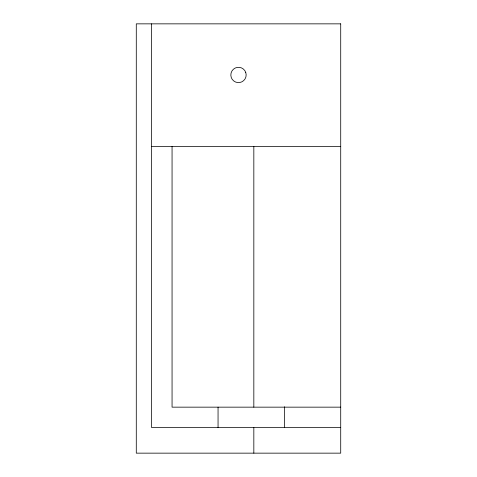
<?xml version="1.0" encoding="UTF-8"?>
<svg xmlns="http://www.w3.org/2000/svg" width="477" height="477" viewBox="0 0 477 477"><rect width="100%" height="100%" fill="white"/><g stroke="black" fill="none" stroke-linecap="round" stroke-linejoin="round"><path stroke-width="0.72" d="M151.62 146.505L340.715 146.505M340.715 407.155L172.06 407.155L172.06 146.505M340.715 427.595L151.62 427.595L151.62 23.85M284.495 406.774L284.495 427.595M253.83 146.505L253.83 407.155M253.83 427.595L253.83 453.15M218.055 407.155L218.055 427.595M340.715 23.85L136.285 23.85L136.285 453.15L340.715 453.15L340.715 23.85M245.774 72.534L244.898 70.733A7.668 7.668 0 0 0 231.226 77.381L232.102 79.182A7.668 7.668 0 0 0 245.774 72.534"/></g></svg>
